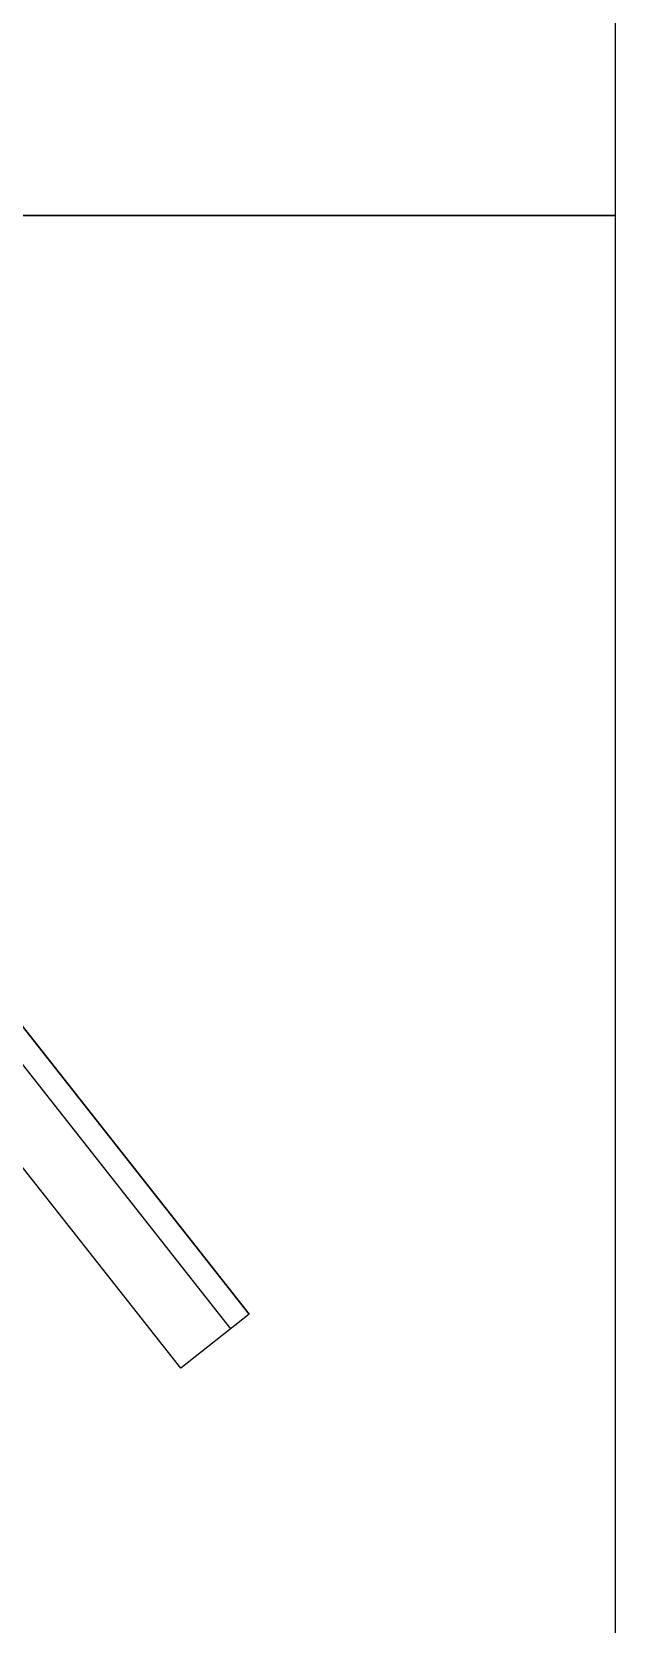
# Model space of a CAD drawing. Header units: millimetres. Extents: x -1911 to 4021, y -174 to 2851.
# Drawn here: x -329 to -303, y 647.7 to 718.5 of the extents above; entities that cross this region are included whole.
import ezdxf

# ---------------------------------------------------------------- set-up
doc = ezdxf.new("R2010")
doc.units = ezdxf.units.MM
doc.layers.add('COMPUTER DESK', color=175, linetype='Continuous')

# ---------------------------------------------------------------- blocks, each defined once
blk = doc.blocks.new('computer desk aw')
at = {"layer": 'COMPUTER DESK'}
for p, q in [((1.26962, 0.21326), (-0.50816, 0.21326)), ((1.26962, -0.89785), (1.26962, 0.21326)), ((0.72628, 0.03217), (0.69955, -0.00173)), ((1.23584, -0.36964), (0.72628, 0.03217)), ((0.72628, 0.03217), (1.23584, -0.36964)), ((1.2286, -0.37881), (0.71905, 0.023)), ((0.69955, -0.00173), (1.2091, -0.40354))]:
    blk.add_line(p, q, dxfattribs=at)

msp = doc.modelspace()

# ---------------------------------------------------------------- linework, layer by layer
msp.add_lwpolyline([(-363, 770.354), (-303, 770.354), (-303, 710.354), (-363, 710.354)], close=True)

# ---------------------------------------------------------------- block references
at = {"layer": 'COMPUTER DESK', "xscale": -90, "yscale": 90, "zscale": 90, "rotation": 270.0000000000042}
msp.add_blockref('computer desk aw', (-322.194, 596.088), dxfattribs=at)

doc.saveas('drawing.dxf')
